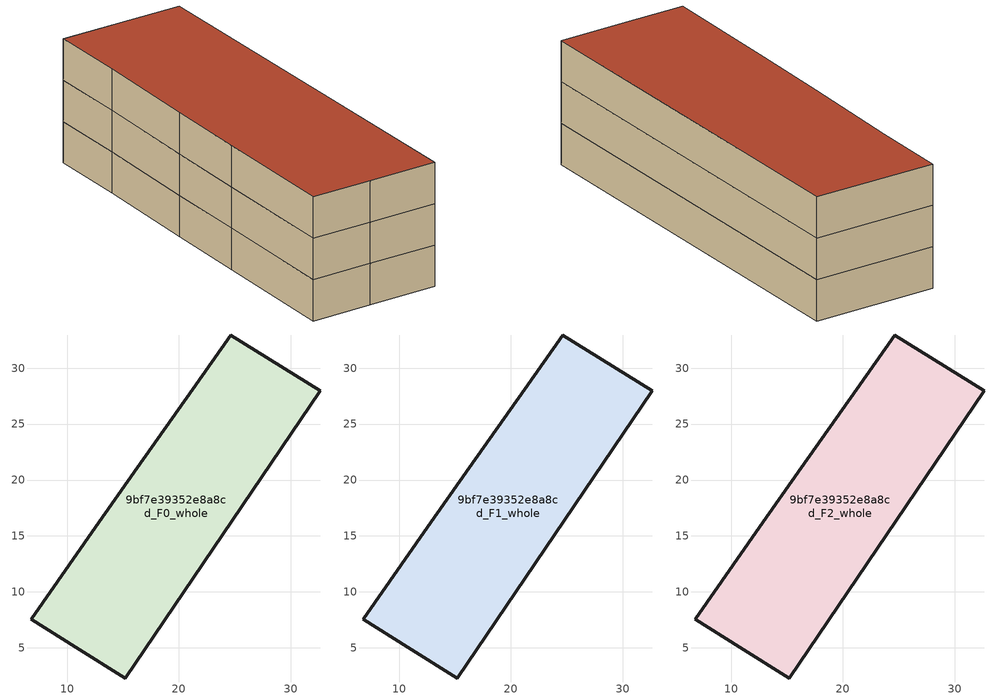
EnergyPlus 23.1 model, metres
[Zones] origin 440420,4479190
9bf7e39352e8a8cd_F0_whole
 floor ground (EU_floor_Construction): 32.62,27.96 15.21,2.3 10.78,5.07 6.82,7.54 12.58,15.81 16.27,21.1 21.26,28.1 24.62,32.97 z0
 wall outside (EU_wall_Construction): 12.58,15.81 6.82,7.54 10.78,5.07 15.21,2.3 32.62,27.96 24.62,32.97 21.26,28.1 16.27,21.1 12.58,15.81 z0:3
9bf7e39352e8a8cd_F1_whole
 floor to 9bf7e39352e8a8cd_F0_whole (EU_floor_Construction): 32.62,27.96 15.21,2.3 10.78,5.07 6.82,7.54 12.58,15.81 16.27,21.1 21.26,28.1 24.62,32.97 z3
 wall outside (EU_wall_Construction): 12.58,15.81 6.82,7.54 10.78,5.07 15.21,2.3 32.62,27.96 24.62,32.97 21.26,28.1 16.27,21.1 12.58,15.81 z3:6
9bf7e39352e8a8cd_F2_whole
 floor to 9bf7e39352e8a8cd_F1_whole (EU_floor_Construction): 32.62,27.96 15.21,2.3 10.78,5.07 6.82,7.54 12.58,15.81 16.27,21.1 21.26,28.1 24.62,32.97 z6
 wall outside (EU_wall_Construction): 12.58,15.81 6.82,7.54 10.78,5.07 15.21,2.3 32.62,27.96 24.62,32.97 21.26,28.1 16.27,21.1 12.58,15.81 z6:9
 roof outside (EU_roof_Construction): 15.21,2.3 32.62,27.96 24.62,32.97 21.26,28.1 16.27,21.1 12.58,15.81 6.82,7.54 10.78,5.07 z9
[Building]
EU S2 Campaign: North Axis=0; Terrain=City; Solar Distribution=FullExterior
[Site:Location]
Madrid: Latitude=40.5; Longitude=-3.5; Time Zone=1; Elevation=609
[SizingPeriod:WeatherFileDays]
AnnualSizingPeriod: Begin Month=1; Begin Day of Month=1; End Month=12; End Day of Month=31; Day of Week for Start Day=Monday; Use Weather File Daylight Saving Period=No; Use Weather File Rain and Snow Indicators=No
[MATERIAL]
EU_InternalMass_Material: Roughness=MediumRough; Thickness=0.1; Conductivity=1; Density=1800; Specific Heat=900; Thermal Absorptance=0.9; Solar Absorptance=0.7; Visible Absorptance=0.7
[MATERIAL:NOMASS] Roughness=MediumRough; Thermal Absorptance=0.9; Solar Absorptance=0.7; Visible Absorptance=0.7
Name | Thermal Resistance
EU_wall_NoMass | 0.419739
EU_roof_NoMass | 0.352165
EU_floor_NoMass | 0.608284
[CONSTRUCTION]
EU_wall_Construction: EU_wall_NoMass
EU_roof_Construction: EU_roof_NoMass
EU_floor_Construction: EU_floor_NoMass
EU_InternalMass_Construction: EU_InternalMass_Material
[ZONE] Type=1; Multiplier=1; Ceiling Height=autocalculate; Volume=899.277; Floor Area=autocalculate; Part of Total Floor Area=Yes
9bf7e39352e8a8cd_F0_whole; 9bf7e39352e8a8cd_F1_whole; 9bf7e39352e8a8cd_F2_whole
[INTERNALMASS] Construction=EU_InternalMass_Construction; Surface Area=276.251
Name | Zone or ZoneList
9bf7e39352e8a8cd_F0_whole_EU_InternalMass | 9bf7e39352e8a8cd_F0_whole
9bf7e39352e8a8cd_F1_whole_EU_InternalMass | 9bf7e39352e8a8cd_F1_whole
9bf7e39352e8a8cd_F2_whole_EU_InternalMass | 9bf7e39352e8a8cd_F2_whole
[OTHEREQUIPMENT] Fuel Type=Electricity; Design Level Calculation Method=Watts/Area; Power per Zone Floor Area=1; Fraction Latent=0; Fraction Radiant=0; Fraction Lost=0; Carbon Dioxide Generation Rate=0; EndUse Subcategory=EU_Step8_InternalGains
Name | Zone or ZoneList or Space or SpaceList | Schedule
EU_Step8_InternalGain_9bf7e39352e8a8cd_F0_whole_f000 | 9bf7e39352e8a8cd_F0_whole | EU_Step8_GainSchedule_9bf7e39352e8a8cd_F0_whole_f000
EU_Step8_InternalGain_9bf7e39352e8a8cd_F1_whole_f000 | 9bf7e39352e8a8cd_F1_whole | EU_Step8_GainSchedule_9bf7e39352e8a8cd_F1_whole_f000
EU_Step8_InternalGain_9bf7e39352e8a8cd_F2_whole_f000 | 9bf7e39352e8a8cd_F2_whole | EU_Step8_GainSchedule_9bf7e39352e8a8cd_F2_whole_f000
[ZONEVENTILATION:DESIGNFLOWRATE] Schedule=EU_AlwaysOn; Design Flow Rate Calculation Method=AirChanges/Hour; Air Changes per Hour=0.703302; Ventilation Type=Natural; Fan Pressure Rise=0; Fan Total Efficiency=1; Constant Term Coefficient=1; Temperature Term Coefficient=0; Velocity Term Coefficient=0; Velocity Squared Term Coefficient=0; Minimum Indoor Temperature=-100; Maximum Indoor Temperature=100; Delta Temperature=-100; Minimum Outdoor Temperature=-100; Maximum Outdoor Temperature=100; Maximum Wind Speed=40
Name | Zone or ZoneList or Space or SpaceList
EU_ConstantAir_9bf7e39352e8a8cd_F0_whole | 9bf7e39352e8a8cd_F0_whole
EU_ConstantAir_9bf7e39352e8a8cd_F1_whole | 9bf7e39352e8a8cd_F1_whole
EU_ConstantAir_9bf7e39352e8a8cd_F2_whole | 9bf7e39352e8a8cd_F2_whole
[HVACTEMPLATE:THERMOSTAT] Constant Heating Setpoint=20; Constant Cooling Setpoint=50
EU_HeatOnly_9bf7e39352e8a8cd_F0_whole; EU_HeatOnly_9bf7e39352e8a8cd_F1_whole; EU_HeatOnly_9bf7e39352e8a8cd_F2_whole
[HVACTEMPLATE:ZONE:IDEALLOADSAIRSYSTEM] System Availability Schedule=EU_AlwaysOn; Maximum Heating Supply Air Temperature=50; Minimum Cooling Supply Air Temperature=13; Maximum Heating Supply Air Humidity Ratio=0.0156; Minimum Cooling Supply Air Humidity Ratio=0.0077; Heating Limit=NoLimit; Cooling Limit=NoLimit; Heating Availability Schedule=EU_AlwaysOn; Cooling Availability Schedule=EU_CoolingOff; Dehumidification Control Type=ConstantSensibleHeatRatio; Cooling Sensible Heat Ratio=0.7; Dehumidification Setpoint=60; Humidification Control Type=None; Humidification Setpoint=30; Outdoor Air Method=None; Outdoor Air Flow Rate per Person=0.00944; Outdoor Air Flow Rate per Zone Floor Area=0; Outdoor Air Flow Rate per Zone=0; Demand Controlled Ventilation Type=None; Outdoor Air Economizer Type=NoEconomizer; Heat Recovery Type=None; Sensible Heat Recovery Effectiveness=0.7; Latent Heat Recovery Effectiveness=0.65
Name | Template Thermostat
9bf7e39352e8a8cd_F0_whole | EU_HeatOnly_9bf7e39352e8a8cd_F0_whole
9bf7e39352e8a8cd_F1_whole | EU_HeatOnly_9bf7e39352e8a8cd_F1_whole
9bf7e39352e8a8cd_F2_whole | EU_HeatOnly_9bf7e39352e8a8cd_F2_whole
[SIZING:ZONE] Zone Cooling Design Supply Air Temperature Input Method=SupplyAirTemperature; Zone Cooling Design Supply Air Temperature=13; Zone Heating Design Supply Air Temperature Input Method=SupplyAirTemperature; Zone Heating Design Supply Air Temperature=50; Zone Cooling Design Supply Air Humidity Ratio=0.008; Zone Heating Design Supply Air Humidity Ratio=0.008; Cooling Design Air Flow Method=DesignDay; Cooling Design Air Flow Rate=0; Cooling Minimum Air Flow per Zone Floor Area=0.000762; Cooling Minimum Air Flow=0; Cooling Minimum Air Flow Fraction=0.2; Heating Design Air Flow Method=DesignDay; Heating Design Air Flow Rate=0; Heating Maximum Air Flow per Zone Floor Area=0.002032; Heating Maximum Air Flow=0.141576; Heating Maximum Air Flow Fraction=0.3; Account for Dedicated Outdoor Air System=No; Dedicated Outdoor Air System Control Strategy=NeutralSupplyAir; Dedicated Outdoor Air Low Setpoint Temperature for Design=autosize; Dedicated Outdoor Air High Setpoint Temperature for Design=autosize; Zone Load Sizing Method=Sensible Load Only No Latent Load; Zone Latent Cooling Design Supply Air Humidity Ratio Input Method=HumidityRatioDifference; Zone Cooling Design Supply Air Humidity Ratio Difference=0.005; Zone Latent Heating Design Supply Air Humidity Ratio Input Method=HumidityRatioDifference; Zone Humidification Design Supply Air Humidity Ratio Difference=0.005
9bf7e39352e8a8cd_F0_whole; 9bf7e39352e8a8cd_F1_whole; 9bf7e39352e8a8cd_F2_whole
[SCHEDULE:CONSTANT]
Name | Hourly Value
EU_AlwaysOn | 1
EU_CoolingOff | 0
[SCHEDULE:FILE] Column Number=1; Rows to Skip at Top=0; Number of Hours of Data=8760; Column Separator=Comma; Interpolate to Timestep=No; Minutes per Item=60; Adjust Schedule for Daylight Savings=Yes
Name | File
EU_Step8_GainSchedule_9bf7e39352e8a8cd_F0_whole_f000 | C:\Users\o_iseri\Desktop\OpenUBEM\openubem\outputs\eu_evidence\EU-11\ES-MAD-BERRUGUETE\idfs\9bf7e39352e8a8cd\9bf7e39352e8a8cd_F0_whole_f000_gain.csv
EU_Step8_GainSchedule_9bf7e39352e8a8cd_F1_whole_f000 | C:\Users\o_iseri\Desktop\OpenUBEM\openubem\outputs\eu_evidence\EU-11\ES-MAD-BERRUGUETE\idfs\9bf7e39352e8a8cd\9bf7e39352e8a8cd_F1_whole_f000_gain.csv
EU_Step8_GainSchedule_9bf7e39352e8a8cd_F2_whole_f000 | C:\Users\o_iseri\Desktop\OpenUBEM\openubem\outputs\eu_evidence\EU-11\ES-MAD-BERRUGUETE\idfs\9bf7e39352e8a8cd\9bf7e39352e8a8cd_F2_whole_f000_gain.csv
